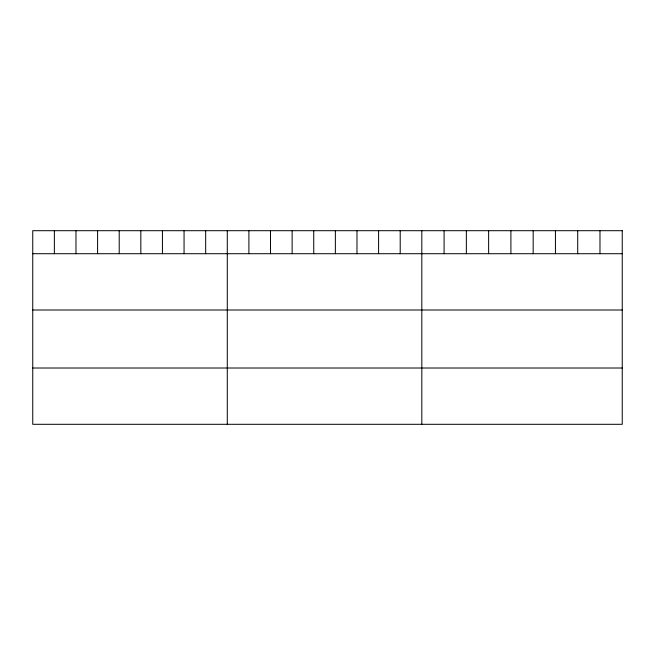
<?xml version="1.0" encoding="UTF-8"?>
<svg xmlns="http://www.w3.org/2000/svg" width="655" height="655" viewBox="0 0 655 655"><rect width="100%" height="100%" fill="white"/><g stroke="black" fill="none" stroke-linecap="round" stroke-linejoin="round"><path stroke-width="0.98" d="M32.75 253.714L622.25 253.714M32.75 310.011L622.25 310.011M32.75 368.012L622.25 368.012M599.98 230.699L599.98 253.714M577.71 230.699L577.71 253.714M555.44 230.699L555.44 253.714M533.17 230.699L533.17 253.714M510.9 230.699L510.9 253.714M488.63 230.699L488.63 253.714M466.36 230.699L466.36 253.714M444.09 230.699L444.09 253.714M421.82 230.699L421.82 424.301M400.205 230.699L400.205 253.714M378.59 230.699L378.59 253.714M356.975 230.699L356.975 253.714M335.36 230.699L335.36 253.714M313.745 230.699L313.745 253.714M292.13 230.699L292.13 253.714M270.515 230.699L270.515 253.714M248.9 230.699L248.9 253.714M227.285 230.699L227.285 424.301M205.67 230.699L205.67 253.714M184.055 230.699L184.055 253.714M162.44 230.699L162.44 253.714M140.825 230.699L140.825 253.714M119.21 230.699L119.21 253.714M97.595 230.699L97.595 253.714M75.98 230.699L75.98 253.714M54.365 230.699L54.365 253.714M622.25 230.699L32.75 230.699L32.75 424.301L622.25 424.301L622.25 230.699"/></g></svg>
